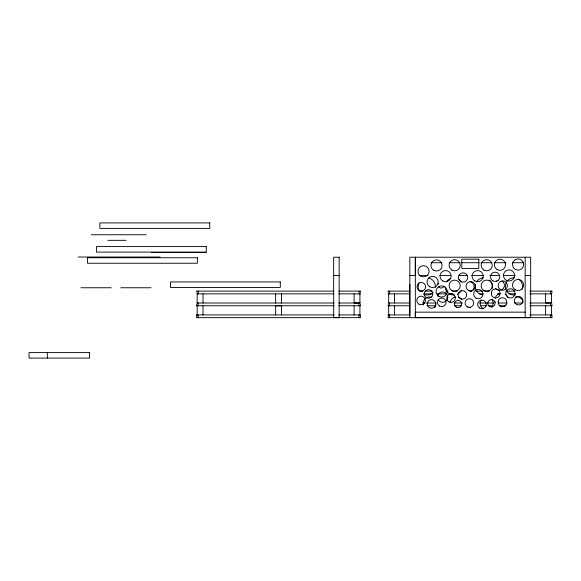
<?xml version="1.0" encoding="UTF-8"?>
<svg xmlns="http://www.w3.org/2000/svg" width="581" height="581" viewBox="0 0 581 581"><rect width="100%" height="100%" fill="white"/><g stroke="black" fill="none" stroke-linecap="round" stroke-linejoin="round"><path stroke-width="0.87" d="M360.387 304.386L360.387 305.759L338.738 305.759M409.837 317.734L409.837 257.223L530.664 257.223L530.664 317.64L415.328 317.64L415.328 312.15L525.173 312.15M415.328 317.734L415.328 257.223L415.328 275.532L409.837 275.532M551.899 317.662L551.899 314.917M551.899 305.759L551.899 304.386M196.719 305.759L196.756 304.386M196.719 317.662L196.719 314.917M388.224 305.759L388.268 304.386M388.224 317.662L388.224 314.917M91.319 234.753L146.238 234.753M107.841 240.331L126.15 240.331M151.336 252.43L206.262 252.43M78.188 257.013L160.065 257.013M431.08 262.721L441.959 262.721M449.222 262.721L460.101 262.721M461.626 262.721L479.151 262.721M480.959 262.721L491.846 262.721M494.308 262.721L506.109 262.721M512.464 262.721L523.358 262.721M333.661 275.532L339.151 275.532M418.959 275.532L428.037 275.532M439.839 275.532L450.733 275.532M458.903 275.532L467.073 275.532M471.612 275.532L483.414 275.532M489.768 275.532L499.754 275.532M503.386 275.532L515.187 275.532M525.173 275.532L530.664 275.532M80.941 287.755L111.196 287.755M120.797 287.755L151.053 287.755M196.85 291.117L333.683 291.117M338.919 291.117L360.619 291.117L360.569 292.49M388.173 291.117L409.881 291.117M419.38 291.117L422.946 291.117M425.248 291.117L432.141 291.117M445.765 291.117L448.096 291.117M452.301 291.117L457.349 291.117M469.688 291.117L471.808 291.117M476.006 291.117L482.782 291.117M484.024 291.117L489.507 291.117M506.24 291.117L514.875 291.117M529.792 291.117L551.95 291.117M196.85 293.863L333.683 293.863M338.919 293.863L360.619 293.863M388.173 293.863L409.881 293.863M423.571 293.863L432.141 293.863M437.362 293.863L446.622 293.863M449.774 293.863L453.144 293.863M479.398 293.863L483.16 293.863M497.394 293.863L500.314 293.863M508.854 293.863L515.434 293.863M529.792 293.863L551.95 293.863M196.668 303.013L334.126 303.013M338.738 303.013L360.438 303.013M388.173 303.013L409.881 303.013M422.736 303.013L425.248 303.013M426.425 303.013L436.258 303.013M453.979 303.013L462.425 303.013M479.398 303.013L493.821 303.013M498.295 303.013L507.111 303.013M514.57 303.013L522.421 303.013M529.792 303.013L551.95 303.013M196.668 305.759L334.126 305.759M388.173 305.759L409.881 305.759M426.926 305.759L435.627 305.759M454.371 305.759L461.575 305.759M480.56 305.759L486.987 305.759M488.352 305.759L492.659 305.759M499.188 305.759L505.376 305.759M529.792 305.759L551.95 305.759M467.945 307.494L470.603 307.494M196.668 314.917L334.155 314.917M338.738 314.917L360.438 314.917L360.387 317.662L196.668 317.662M388.173 314.917L410.186 314.917M529.792 314.917L551.95 314.917M388.173 317.662L551.95 317.662M388.224 291.117L388.268 292.49M196.901 291.117L196.944 292.49M551.899 291.117L551.899 292.49M551.434 293.833L551.434 302.984L545.61 302.984L545.603 293.833M551.434 305.773L551.434 314.931M550.483 291.117L550.483 293.863M550.483 303.013L550.483 305.759M550.483 314.917L550.483 317.662M546.547 303.013L546.547 303.529M545.603 305.773L545.603 314.931M525.173 257.223L525.173 317.64M409.837 284.646L409.837 313.951M394.521 293.863L394.521 303.013M394.521 305.759L394.521 314.917M389.64 291.117L389.64 293.863M389.64 303.013L389.64 305.759M389.64 314.917L389.64 317.662M388.689 293.863L388.689 303.013M388.689 305.759L388.689 314.917M359.922 293.833L359.922 302.984L354.105 302.984L354.09 293.833M359.922 305.773L359.922 314.931M359.16 291.117L359.16 293.863M358.978 303.013L358.978 305.759M358.978 314.917L358.978 317.662M355.042 303.013L355.042 303.529M354.09 305.773L354.09 314.931M281.458 293.913L281.458 303.064M281.458 314.975L281.458 305.817L275.641 305.817L275.634 314.975M275.634 293.913L275.634 303.064M203.016 293.863L203.016 303.013M203.016 305.759L203.016 314.917M198.31 291.117L198.31 293.863M198.128 303.013L198.128 305.759M198.128 314.917L198.128 317.662M197.184 293.863L197.184 303.013M197.184 305.759L197.184 314.917M47.359 352.594L47.359 358.085M518.361 279.011A8.635 8.635 0 0 1 522.079 289.236M515.354 294.93A8.635 8.635 0 0 1 505.31 287.014A8.635 8.635 0 0 1 514.163 277.791M461.583 290.064A8.635 8.635 0 0 1 457.429 294.233M454.364 295.032A8.635 8.635 0 0 1 445.148 287.029M446.353 281.981A8.635 8.635 0 0 1 450.805 278.306M458.932 279.512A8.635 8.635 0 0 1 461.198 282.039M506.196 305.032A6.761 6.761 0 0 1 500.851 306.674M495.361 302.287A6.761 6.761 0 0 1 495.179 301.706M495.135 298.416A6.761 6.761 0 0 1 499.987 293.427M505.187 294.16A6.761 6.761 0 0 1 508.07 297.646M437.537 296.078A5.185 5.185 0 0 1 445.068 292.57A5.185 5.185 0 0 1 446.31 300.784A5.185 5.185 0 0 1 438.081 299.658M515.645 296.949A6.493 6.493 0 0 1 523.161 302.309M489.689 280.071A8.635 8.635 0 0 1 492.245 288.387M482.738 294.981A8.635 8.635 0 0 1 475.44 284.45M476.435 281.981A8.635 8.635 0 0 1 483.232 277.805M491.976 299.607A6.493 6.493 0 0 1 491.918 307.175M483.254 308.881A6.493 6.493 0 0 1 481.053 300.086M450.137 302.548A6.493 6.493 0 0 1 455.475 296.949M458.758 297.232A6.493 6.493 0 0 1 461.888 299.607M428.778 278.016A8.635 8.635 0 0 1 435.372 287.522M433.157 292.265A8.635 8.635 0 0 1 423.992 294.574M419.373 290.798A8.635 8.635 0 0 1 418.988 282.773M435.968 304.793A6.493 6.493 0 0 1 434.472 307.683M423.346 304.974A6.493 6.493 0 0 1 431.153 297.036M501.933 280.943A5.011 5.011 0 0 1 503.255 288.539A5.011 5.011 0 0 1 495.542 288.445M496.283 281.4A5.011 5.011 0 0 1 498.062 280.47M470.102 281.509A5.229 5.229 0 0 1 470.973 291.43M443.957 286.273A3.152 3.152 0 0 1 438.379 286.491M438.009 284.378A3.152 3.152 0 0 1 438.408 283.296M491.417 292.918C490.386 298.663 499.675 299.767 499.82 293.87C500.851 288.125 491.562 287.021 491.417 292.918M498.266 301.699C497.234 307.443 506.523 308.547 506.668 302.65C507.707 296.913 498.418 295.802 498.266 301.699M209.726 222.915L99.888 222.915L99.888 228.406L209.726 228.406L209.726 222.915M206.284 246.591L96.446 246.591L96.446 252.089L206.284 252.089L206.284 246.591M339.151 257.223L333.661 257.223L333.661 317.64L339.151 317.64L339.151 257.223M197.366 257.753L87.52 257.753L87.52 263.244L197.366 263.244L197.366 257.753M478.817 259.17L461.808 259.17L461.808 268.487L478.817 268.487L478.817 259.17M280.303 281.938L170.458 281.938L170.458 287.435L280.303 287.435L280.303 281.938M89.561 352.594L29.05 352.594L29.05 358.085L89.561 358.085L89.561 352.594M497.162 269.606A5.585 5.585 0 0 0 505.543 264.769A5.585 5.585 0 0 0 497.162 259.932A5.585 5.585 0 0 0 497.162 269.606M483.922 270.071A5.585 5.585 0 0 0 492.303 265.234A5.585 5.585 0 0 0 483.922 260.397A5.585 5.585 0 0 0 483.922 270.071M474.866 280.986A5.585 5.585 0 0 0 483.239 276.149A5.585 5.585 0 0 0 474.866 271.312A5.585 5.585 0 0 0 474.866 280.986M483.922 290.515A5.585 5.585 0 0 0 492.303 285.678A5.585 5.585 0 0 0 483.922 280.841A5.585 5.585 0 0 0 483.922 290.515M451.873 270.071A5.585 5.585 0 0 0 460.246 265.234A5.585 5.585 0 0 0 451.873 260.397A5.585 5.585 0 0 0 451.873 270.071M442.809 280.986A5.585 5.585 0 0 0 451.19 276.149A5.585 5.585 0 0 0 442.809 271.312A5.585 5.585 0 0 0 442.809 280.986M451.873 290.515A5.585 5.585 0 0 0 460.246 285.678A5.585 5.585 0 0 0 451.873 280.841A5.585 5.585 0 0 0 451.873 290.515M433.753 270.303A5.585 5.585 0 0 0 442.126 265.466A5.585 5.585 0 0 0 433.753 260.629A5.585 5.585 0 0 0 433.753 270.303M429.802 286.796A5.585 5.585 0 0 0 438.183 281.959A5.585 5.585 0 0 0 429.802 277.122A5.585 5.585 0 0 0 429.802 286.796M438.858 296.317A5.585 5.585 0 0 0 447.239 291.48A5.585 5.585 0 0 0 438.858 286.644A5.585 5.585 0 0 0 438.858 296.317M420.746 276.113A5.585 5.585 0 0 0 429.119 271.276A5.585 5.585 0 0 0 420.746 266.439A5.585 5.585 0 0 0 420.746 276.113M460.755 281.509A4.641 4.641 0 0 0 467.72 277.486A4.641 4.641 0 0 0 460.755 273.469A4.641 4.641 0 0 0 460.755 281.509M475.984 298.118A4.641 4.641 0 0 0 482.949 294.095A4.641 4.641 0 0 0 475.984 290.072A4.641 4.641 0 0 0 475.984 298.118M468.366 290.289A4.641 4.641 0 0 0 475.331 286.266A4.641 4.641 0 0 0 468.366 282.25A4.641 4.641 0 0 0 468.366 290.289M492.804 280.812A4.641 4.641 0 0 0 499.769 276.788A4.641 4.641 0 0 0 492.804 272.772A4.641 4.641 0 0 0 492.804 280.812M508.041 297.421A4.641 4.641 0 0 0 515.006 293.398A4.641 4.641 0 0 0 508.041 289.374A4.641 4.641 0 0 0 508.041 297.421M500.423 289.592A4.641 4.641 0 0 0 507.387 285.569A4.641 4.641 0 0 0 500.423 281.553A4.641 4.641 0 0 0 500.423 289.592M515.282 289.817A5.585 5.585 0 0 0 523.663 284.98A5.585 5.585 0 0 0 515.282 280.144A5.585 5.585 0 0 0 515.282 289.817M506.225 280.289A5.585 5.585 0 0 0 514.599 275.452A5.585 5.585 0 0 0 506.225 270.615A5.585 5.585 0 0 0 506.225 280.289M515.282 269.373A5.585 5.585 0 0 0 523.663 264.537A5.585 5.585 0 0 0 515.282 259.7A5.585 5.585 0 0 0 515.282 269.373M456.296 307.117A3.566 3.566 0 0 0 461.641 304.03A3.566 3.566 0 0 0 456.296 300.936A3.566 3.566 0 0 0 456.296 307.117M460.217 298.612A4.285 4.285 0 0 0 466.645 294.901A4.285 4.285 0 0 0 460.217 291.19A4.285 4.285 0 0 0 460.217 298.612M448.888 301.844A4.285 4.285 0 0 0 455.315 298.133A4.285 4.285 0 0 0 448.888 294.422A4.285 4.285 0 0 0 448.888 301.844M419.155 290.464A4.285 4.285 0 0 0 425.582 286.753A4.285 4.285 0 0 0 419.155 283.041A4.285 4.285 0 0 0 419.155 290.464M426.36 297.661A4.285 4.285 0 0 0 432.787 293.95A4.285 4.285 0 0 0 426.36 290.239A4.285 4.285 0 0 0 426.36 297.661M418.923 304.168A4.285 4.285 0 0 0 425.35 300.457A4.285 4.285 0 0 0 418.923 296.746A4.285 4.285 0 0 0 418.923 304.168M516.48 304.4A4.285 4.285 0 0 0 522.907 300.689A4.285 4.285 0 0 0 516.48 296.978A4.285 4.285 0 0 0 516.48 304.4M467.24 306.724A4.285 4.285 0 0 0 473.668 303.013A4.285 4.285 0 0 0 467.24 299.302A4.285 4.285 0 0 0 467.24 306.724M489.601 306.456A3.675 3.675 0 0 0 495.114 303.275A3.675 3.675 0 0 0 489.601 300.094A3.675 3.675 0 0 0 489.601 306.456M479.783 308.119A4.285 4.285 0 0 0 486.21 304.408A4.285 4.285 0 0 0 479.783 300.697A4.285 4.285 0 0 0 479.783 308.119M439.599 306.027A4.285 4.285 0 0 0 446.026 302.316A4.285 4.285 0 0 0 439.599 298.605A4.285 4.285 0 0 0 439.599 306.027M429.374 307.654A4.285 4.285 0 0 0 435.801 303.943A4.285 4.285 0 0 0 429.374 300.232A4.285 4.285 0 0 0 429.374 307.654"/></g></svg>
